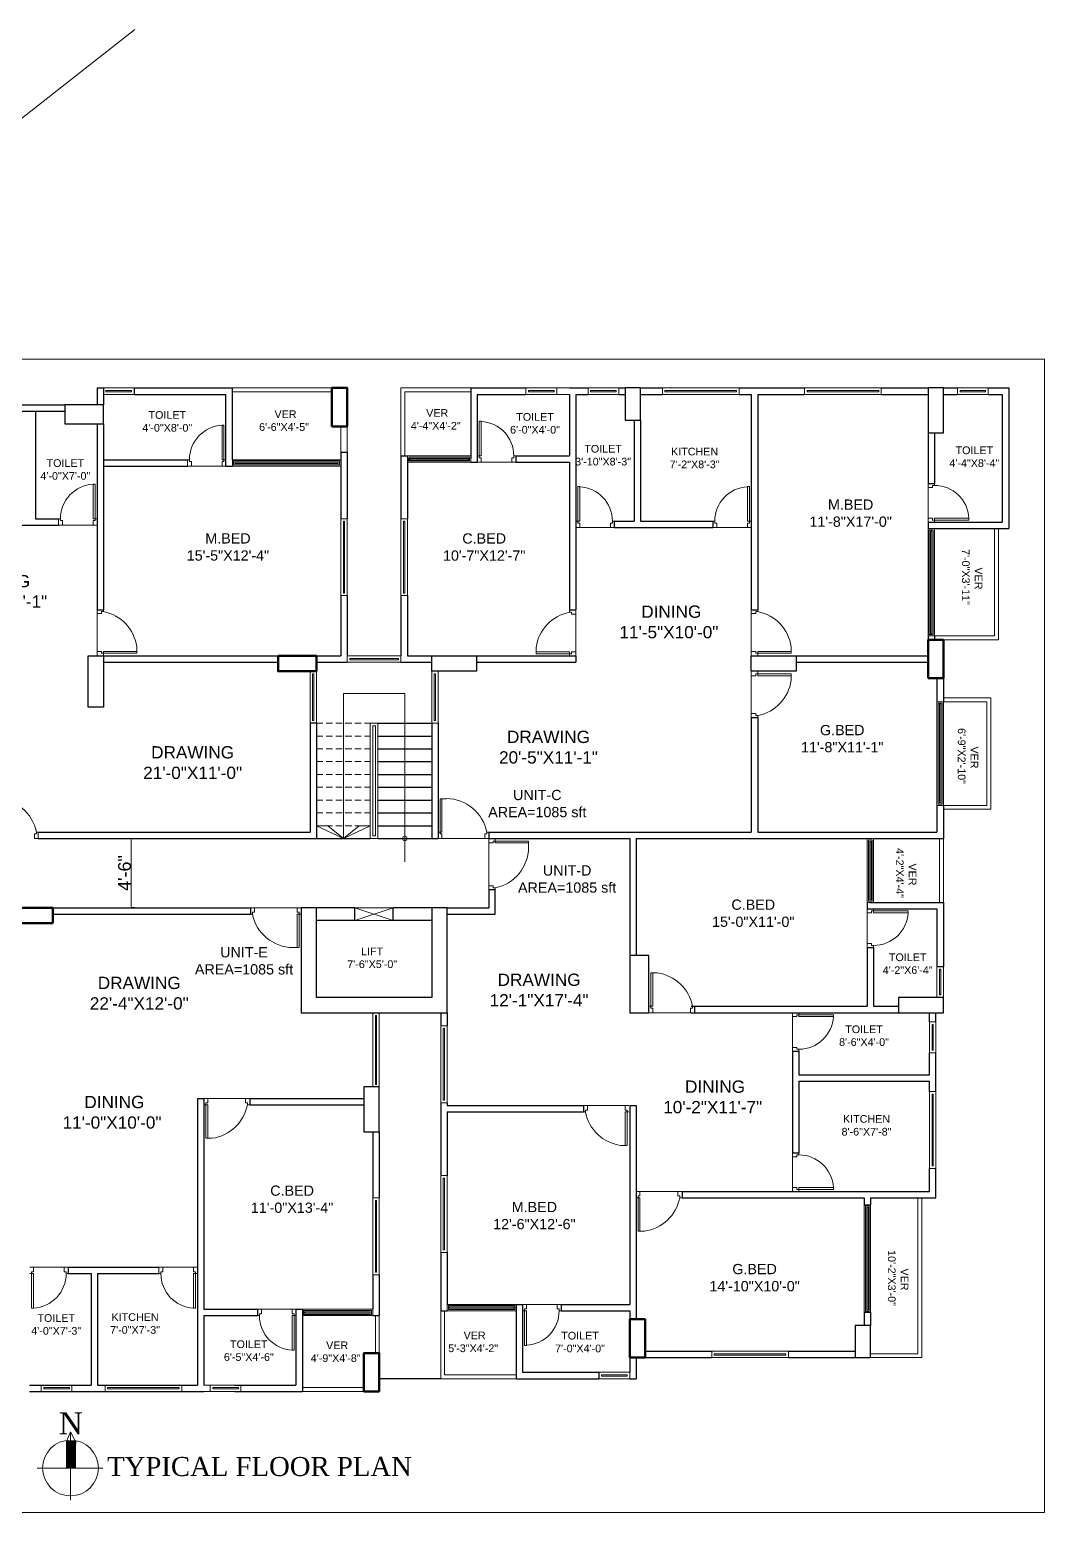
# Model space of a CAD drawing. Header units: feet. Extents: x 26 to 44756, y -209071 to 1253.
# Drawn here: x 2497 to 3289, y 95 to 1253 of the extents above; entities that cross this region are included whole.
import ezdxf

# ---------------------------------------------------------------- set-up
doc = ezdxf.new("R2010")
doc.units = ezdxf.units.FT
doc.header["$MEASUREMENT"] = 0
doc.linetypes.add('HIDDEN', pattern=[0.375, 0.25, -0.125])
doc.layers.get('0').update_dxf_attribs({"lineweight": 0})
doc.layers.get('Defpoints').update_dxf_attribs({"lineweight": 15})
for name, color, linetype, lineweight in [('COLUMN', 1, 'Continuous', 50), ('Column_Zakirul', 10, 'Continuous', 30), ('DOOR', 13, 'Continuous', 20), ('pln-WALL', 7, 'Continuous', 35), ('TEXT', 251, 'Continuous', 9), ('TEXT 2', 190, 'Continuous', 13), ('VER', 30, 'Continuous', 15), ('wall', 250, 'Continuous', 0), ('WALL (I)', 7, 'Continuous', 0), ('WALL 0.30', 3, 'Continuous', 0), ('WIN', 132, 'Continuous', 9)]:
    doc.layers.add(name, color=color, linetype=linetype, lineweight=lineweight)
doc.styles.add('1-2', font='arial.ttf')
doc.styles.add('a', font='times.ttf', dxfattribs={"height": 1})
doc.styles.add('arial narrow', font='ARIALN.TTF')
doc.styles.add('DIM', font='arial.ttf', dxfattribs={"width": 0.9, "height": 7})
doc.dimstyles.new('STANDARD$0', dxfattribs={"dimscale": 0, "dimtxt": 10, "dimasz": 8, "dimexe": 6, "dimexo": 8, "dimgap": 3, "dimtad": 1, "dimdec": 1, "dimzin": 3, "dimdsep": 46, "dimlunit": 4, "dimtxsty": 'DIM', "dimblk": 'DOTSMALL', "dimcen": 0, "dimclrd": 6, "dimclre": 6, "dimclrt": 256, "dimadec": 0, "dimazin": 0, "dimtfac": 1, "dimtdec": 1, "dimtofl": 0, "dimtmove": 2, "dimatfit": 1, "dimldrblk": 'DOTSMALL', "dimfxl": 1, "dimtolj": 1, "dimtzin": 0, "dimarcsym": 0})

# ---------------------------------------------------------------- blocks, each defined once
blk = doc.blocks.new('D2')
at = {"layer": 'DOOR', "linetype": 'ByBlock'}
for p, q in [((-5, 0), (-5, -1.5)), ((0, 0), (0, -3)), ((-3.5, -1.5), (-3.5, -3)), ((-32, -27), (-32, -28.5)), ((-5, -27), (-32, -27)), ((-5, -28.5), (-32, -28.5)), ((-5, -27), (-5, -28.5)), ((-5, -30), (-5, -28.5)), ((-3.5, -28.5), (-3.5, -27)), ((0, -30), (0, -27))]:
    blk.add_line(p, q, dxfattribs=at)
for points in [[(-3.5, -1.5), (-5, -1.5)], [(0, -3), (-3.5, -3)], [(-3.5, -28.5), (-5, -28.5)], [(0, -27), (-3.5, -27)]]:
    blk.add_lwpolyline(points, dxfattribs=at)
blk.add_arc((-5, -28.5), 27, 90, 176.8153, dxfattribs=at)
blk = doc.blocks.new('DOOOO')
at = {"layer": 'DOOR'}
blk.add_line((103921.8, 4820), (103945.8, 4820), dxfattribs=at)
at = {"layer": 'DOOR', "rotation": 270}
blk.add_blockref('D2', (103948.8, 4820), dxfattribs=at)
blk = doc.blocks.new('d 36')
at = {"layer": 'DOOR'}
for p, q in [((114513.8, 20341.9), (114508.8, 20341.9)), ((114512.3, 20315.8), (114512.3, 20341.9)), ((114513.8, 20315.8), (114513.8, 20341.9)), ((114479.8, 20315.8), (114481.3, 20315.8)), ((114481.3, 20314.3), (114482.8, 20314.3)), ((114512.3, 20315.8), (114513.8, 20315.8)), ((114513.8, 20314.3), (114512.3, 20314.3)), ((114515.3, 20315.8), (114513.8, 20315.8)), ((114479.8, 20310.8), (114482.8, 20310.8)), ((114482.8, 20310.8), (114512.3, 20310.8)), ((114515.3, 20310.8), (114512.3, 20310.8))]:
    blk.add_line(p, q, dxfattribs=at)
for points in [[(114481.3, 20314.3), (114481.3, 20315.8)], [(114482.8, 20310.8), (114482.8, 20314.3)], [(114512.3, 20310.8), (114512.3, 20314.3)], [(114513.8, 20314.3), (114513.8, 20315.8)]]:
    blk.add_lwpolyline(points, dxfattribs=at)
blk.add_arc((114513.3, 20309.6), 32.6, 97.9478, 168.9886, dxfattribs=at)
blk = doc.blocks.new('d40')
at = {"layer": 'DOOR'}
for p, q in [((66129.6, 28438.5), (66124.6, 28438.5)), ((66128.1, 28412.5), (66128.1, 28438.5)), ((66129.6, 28412.5), (66129.6, 28438.5)), ((66091.6, 28412.5), (66093.1, 28412.5)), ((66091.6, 28407.5), (66094.6, 28407.5)), ((66093.1, 28411), (66094.6, 28411)), ((66128.1, 28412.5), (66129.6, 28412.5)), ((66129.6, 28411), (66128.1, 28411)), ((66131.1, 28407.5), (66128.1, 28407.5)), ((66131.1, 28412.5), (66129.6, 28412.5))]:
    blk.add_line(p, q, dxfattribs=at)
for points in [[(66093.1, 28411), (66093.1, 28412.5)], [(66094.6, 28407.5), (66094.6, 28411)], [(66128.1, 28407.5), (66128.1, 28411)], [(66129.6, 28411), (66129.6, 28412.5)]]:
    blk.add_lwpolyline(points, dxfattribs=at)
blk.add_arc((66124.9, 28406.1), 32.5, 90.5874, 168.6309, dxfattribs=at)
blk = doc.blocks.new('*D17')
at = {"color": 6, "lineweight": 15, "ltscale": 2, "transparency": 16777216}
for p, q in [((2618.3, 621.4), (2576.1, 621.4)), ((2576.1, 568.4), (2576.1, 620.4)), ((2578.7, 567.4), (2576.1, 567.4))]:
    blk.add_line(p, q, dxfattribs=at)
at = {"color": 6, "ltscale": 2, "transparency": 16777216}
for points in [[(2575.9, 620.4), (2576.2, 620.4), (2576.1, 621.4)], [(2575.9, 568.4), (2576.2, 568.4), (2576.1, 567.4)]]:
    blk.add_solid(points, dxfattribs=at)
at = {"layer": 'Defpoints', "color": 0, "ltscale": 2, "transparency": 16777216}
for p in [(2576.1, 621.4), (2618.3, 621.4, 821.9), (2578.7, 567.4, 821.9)]:
    blk.add_point(p, dxfattribs=at)
at = {"color": 7, "lineweight": 25, "ltscale": 2, "transparency": 16777216, "insert": (2570.9, 594.4), "char_height": 10, "attachment_point": 5, "rotation": 90, "style": '1-2'}
blk.add_mtext('\\A1;4\'-6"', dxfattribs=at)

msp = doc.modelspace()

# ---------------------------------------------------------------- hatches: boundary and pattern name
at = {"layer": 'pln-WALL'}
h = msp.add_hatch(dxfattribs=at)
h.set_pattern_fill('ANSI31', color=256, scale=1.431119, angle=810, style=0)
h.set_pattern_definition([(135, (47071.7412, -5038.60322), (-0.1264942564, -0.1264942564), [])])
h.paths.add_polyline_path([(2525.53, 150.57), (2525.53, 129.99), (2532.6, 129.99), (2532.6, 150.57)])

# ---------------------------------------------------------------- linework, layer by layer
for p, q in [((2308.95, 1041.58), (2579.03, 1252.72)), ((2908.41, 973.02, 821.93), (2918.41, 973.02, 821.93)), ((2918.41, 968.02, 821.93), (2908.41, 968.02, 821.93)), ((2620.11, 917.02, 821.93), (2620.11, 912.02, 821.93)), ((2519.41, 870.99, 821.93), (2519.41, 865.99, 821.93)), ((2503.59, 621.36, 0), (2503.59, 626.36, 31.48)), ((2597.8, 281.7, 821.93), (2597.8, 286.7, 821.93)), ((2637.8, 194.7, 821.93), (2632.8, 194.7, 821.93)), ((2637.8, 189.7, 821.93), (2632.8, 189.7, 821.93))]:
    msp.add_line(p, q)
at = {"color": 7, "lineweight": 25, "ltscale": 2}
for p, q in [((2549.41, 973.02, 821.93), (2549.41, 959.99, 821.93)), ((2549.41, 973.02, 821.93), (2554.41, 973.02, 821.93)), ((2554.41, 973.02, 821.93), (2554.41, 959.99, 821.93)), ((2578.41, 973.02, 821.93), (2655.11, 973.02, 821.93)), ((2578.41, 973.02, 821.93), (2578.41, 968.02, 821.93)), ((2655.11, 923.02, 821.93), (2655.11, 973.02, 821.93)), ((2841.41, 973.02, 821.93), (2841.41, 920.02, 821.93)), ((2841.41, 973.02, 821.93), (2884.41, 973.02, 821.93)), ((2918.41, 973.02, 821.93), (2932.91, 973.02, 821.93)), ((2956.91, 973.02, 821.93), (2961.91, 973.02, 821.93)), ((2973.91, 973.02, 821.93), (2990.93, 973.02, 821.93)), ((3050.93, 973.02, 821.93), (3101.91, 973.02, 821.93)), ((3161.91, 973.02, 821.93), (3198.41, 973.02, 821.93)), ((3210.41, 973.02, 821.93), (3221.41, 973.02, 821.93)), ((3245.41, 973.02, 821.93), (3261.41, 973.02, 821.93)), ((3261.41, 973.02, 821.93), (3261.41, 863.4, 821.93)), ((2578.41, 968.02, 821.93), (2650.11, 968.02, 821.93)), ((2650.11, 912.02, 821.93), (2650.11, 968.02, 821.93)), ((2846.41, 968.02, 821.93), (2846.41, 915.02, 821.93)), ((2846.41, 968.02, 821.93), (2884.41, 968.02, 821.93)), ((2918.41, 968.02, 821.93), (2918.41, 920.02, 821.93)), ((2923.41, 968.02, 821.93), (2923.41, 799.9, 821.93)), ((2923.41, 968.02, 821.93), (2932.91, 968.02, 821.93)), ((2956.91, 968.02, 821.93), (2961.91, 968.02, 821.93)), ((2973.91, 968.02, 821.93), (2990.93, 968.02, 821.93)), ((3050.93, 968.02, 821.93), (3060.41, 968.02, 821.93)), ((3060.41, 968.02, 821.93), (3060.41, 799.9, 821.93)), ((3065.41, 968.02, 821.93), (3065.41, 799.9, 821.93)), ((3065.41, 968.02, 821.93), (3101.91, 968.02, 821.93)), ((3161.91, 968.02, 821.93), (3198.41, 968.02, 821.93)), ((3210.41, 968.02, 821.93), (3221.41, 968.02, 821.93)), ((3245.41, 968.02, 821.93), (3256.41, 968.02, 821.93)), ((3256.41, 968.02, 821.93), (3256.41, 868.4, 821.93)), ((2406.77, 959.99, 821.93), (2524.41, 959.99, 821.93)), ((2406.77, 954.99, 821.93), (2524.41, 954.99, 821.93)), ((2501.41, 954.99, 821.93), (2501.41, 870.99, 821.93)), ((2549.41, 944.99, 821.93), (2549.41, 926.99, 821.93)), ((2549.41, 944.99, 821.93), (2549.41, 799.9, 821.93)), ((2554.41, 944.99, 821.93), (2554.41, 917.02, 821.93)), ((2968.91, 948.02, 821.93), (2968.91, 869.02, 821.93)), ((2973.91, 948.02, 821.93), (2973.91, 869.02, 821.93)), ((3198.41, 938.02, 821.93), (3198.41, 898.4, 821.93)), ((3203.41, 938.02, 821.93), (3203.41, 898.4, 821.93)), ((2554.41, 918.02, 821.93), (2554.41, 799.9, 821.93)), ((2554.41, 917.02, 821.93), (2620.11, 917.02, 821.93)), ((2655.11, 917.02, 821.93), (2655.11, 923.02, 821.93)), ((2739.81, 923.02, 821.93), (2744.81, 923.02, 821.93)), ((2739.81, 923.02, 821.93), (2739.81, 870.96, 821.93)), ((2744.81, 923.02, 821.93), (2744.81, 870.96, 821.93)), ((2786.81, 920.02, 821.93), (2791.81, 920.02, 821.93)), ((2786.81, 920.02, 821.93), (2786.81, 870.96, 821.93)), ((2791.81, 918.02, 821.93), (2791.81, 870.96, 821.93)), ((2841.41, 920.02, 821.93), (2841.41, 918.02, 821.93)), ((2841.41, 915.02, 821.93), (2846.41, 915.02, 821.93)), ((2876.41, 920.02, 821.93), (2918.41, 920.02, 821.93)), ((2876.41, 920.02, 821.93), (2876.41, 915.02, 821.93)), ((2876.41, 915.02, 821.93), (2918.41, 915.02, 821.93)), ((2918.41, 915.02, 821.93), (2918.41, 799.9, 821.93)), ((2554.41, 912.02, 821.93), (2620.11, 912.02, 821.93)), ((2650.11, 912.02, 821.93), (2655.11, 912.02, 821.93)), ((3198.41, 898.4, 821.93), (3203.41, 898.4, 821.93)), ((2501.41, 870.99, 821.93), (2519.41, 870.99, 821.93)), ((2953.41, 869.02, 821.93), (2968.91, 869.02, 821.93)), ((2953.41, 869.02, 821.93), (2953.41, 864.02, 821.93)), ((2973.91, 869.02, 821.93), (3030.41, 869.02, 821.93)), ((3030.41, 869.02, 821.93), (3030.41, 864.02, 821.93)), ((3198.41, 868.4, 821.93), (3198.41, 863.4, 821.93)), ((3198.41, 868.4, 821.93), (3256.41, 868.4, 821.93)), ((2406.77, 865.99, 821.93), (2519.41, 865.99, 821.93)), ((2953.41, 864.02, 821.93), (3030.41, 864.02, 821.93)), ((3203.41, 863.4, 821.93), (3250.41, 863.4, 821.93)), ((3210.41, 863.4, 821.93), (3261.41, 863.4, 821.93)), ((2739.81, 810.96, 821.93), (2739.81, 763.9, 821.93)), ((2744.81, 810.96, 821.93), (2744.81, 763.9, 821.93)), ((2786.81, 810.96, 821.93), (2786.81, 763.9, 821.93)), ((2791.81, 810.96, 821.93), (2791.81, 763.9, 821.93)), ((2549.41, 799.9, 821.93), (2554.41, 799.9, 821.93)), ((2918.41, 799.9, 821.93), (2923.41, 799.9, 821.93)), ((3060.41, 799.9, 821.93), (3065.41, 799.9, 821.93)), ((3198.41, 779.47, 821.93), (3198.41, 776.4, 821.93)), ((3203.41, 779.47, 821.93), (3203.41, 776.4, 821.93)), ((2554.41, 763.9, 821.93), (2690.81, 763.9, 821.93)), ((2720.81, 763.9, 821.93), (2739.81, 763.9, 821.93)), ((2791.81, 763.9, 821.93), (2810.81, 763.9, 821.93)), ((2845.81, 763.9, 821.93), (2923.41, 763.9, 821.93)), ((2923.41, 763.9, 821.93), (2923.41, 758.9, 821.93)), ((3095.41, 763.9, 821.93), (3198.41, 763.9, 821.93)), ((2554.41, 758.9, 821.93), (2690.81, 758.9, 821.93)), ((2720.81, 758.9, 821.93), (2744.81, 758.9, 821.93)), ((2786.81, 758.9, 821.93), (2810.81, 758.9, 821.93)), ((2806.63, 758.9, 821.93), (2810.81, 758.9, 821.93)), ((2845.81, 758.9, 821.93), (2923.41, 758.9, 821.93)), ((3095.41, 758.9, 821.93), (3198.41, 758.9, 821.93)), ((3205.41, 746.4, 821.93), (3205.41, 728.08, 821.93)), ((3210.41, 746.4, 821.93), (3210.41, 728.08, 821.93)), ((2715.81, 711.36, 821.93), (2715.81, 626.36, 821.93)), ((2720.81, 711.36, 821.93), (2715.81, 711.36, 821.93)), ((2720.81, 711.36, 821.93), (2720.81, 621.36, 821.93)), ((2768.81, 711.36, 821.93), (2810.81, 711.36, 821.93)), ((2810.81, 711.36, 821.93), (2810.81, 621.36, 821.93)), ((2815.81, 711.36, 821.93), (2815.81, 621.36, 821.93)), ((3060.41, 715.9, 821.93), (3060.41, 626.36, 821.93)), ((3060.41, 715.9, 821.93), (3060.41, 626.36, 821.93)), ((3060.41, 715.9, 821.93), (3065.41, 715.9, 821.93)), ((3065.41, 715.9, 821.93), (3065.41, 626.36, 821.93)), ((3065.41, 715.9, 821.93), (3065.41, 626.36, 821.93)), ((2768.81, 701.36, 821.93), (2810.81, 701.36, 821.93)), ((2768.81, 691.36, 821.93), (2810.81, 691.36, 821.93)), ((2768.81, 681.36, 821.93), (2810.81, 681.36, 821.93)), ((2768.81, 671.36, 821.93), (2810.81, 671.36, 821.93)), ((2768.81, 661.36, 821.93), (2810.81, 661.36, 821.93)), ((2768.81, 651.36, 821.93), (2810.81, 651.36, 821.93)), ((2768.81, 641.36, 821.93), (2810.81, 641.36, 821.93)), ((3205.41, 647.19, 821.93), (3205.41, 626.36, 821.93)), ((3210.41, 647.19, 821.93), (3210.41, 621.36, 821.93)), ((2503.59, 626.36, 821.93), (2549.41, 626.36, 821.93)), ((2549.41, 626.36, 821.93), (2715.81, 626.36, 821.93)), ((2768.81, 631.36, 821.93), (2810.81, 631.36, 821.93)), ((2855.31, 626.36, 821.93), (3060.41, 626.36, 821.93)), ((2855.31, 626.36, 821.93), (2855.31, 623.36, 821.93)), ((2855.31, 625.86, 821.93), (2855.31, 621.36, 821.93)), ((3065.41, 626.36, 821.93), (3205.41, 626.36, 821.93)), ((2503.59, 621.36, 821.93), (2762.81, 621.36, 821.93)), ((2768.81, 621.36, 821.93), (2810.81, 621.36, 821.93)), ((2810.81, 621.36, 821.93), (2815.81, 621.36, 821.93)), ((2855.31, 621.36, 821.93), (2965.41, 621.36, 821.93)), ((2965.41, 621.36, 821.93), (2965.41, 515.36, 821.93)), ((2965.41, 621.36, 821.93), (2965.41, 530.15, 821.93)), ((2970.41, 621.36, 821.93), (3150.89, 621.36, 821.93)), ((2970.41, 621.36, 821.93), (2970.41, 530.15, 821.93)), ((2970.41, 621.36, 821.93), (2970.41, 530.15, 821.93)), ((3155.89, 621.36, 821.93), (3210.41, 621.36, 821.93)), ((2860.31, 581.36, 821.93), (2855.31, 581.36, 821.93)), ((2855.31, 581.36, 821.93), (2855.31, 567.36, 821.93)), ((2860.31, 562.36, 821.93), (2860.31, 581.36, 821.93)), ((2514.8, 567.36, 821.93), (2669.31, 567.36, 821.93)), ((2669.31, 567.36, 821.93), (2669.31, 562.36, 821.93)), ((2750.81, 567.36, 821.93), (2720.81, 567.36, 821.93)), ((2750.81, 557.36, 821.93), (2750.81, 567.36, 821.93)), ((2810.81, 567.36, 821.93), (2780.81, 567.36, 821.93)), ((2780.81, 557.36, 821.93), (2780.81, 567.36, 821.93)), ((2822.81, 567.36, 821.93), (2855.31, 567.36, 821.93)), ((3150.89, 571.36, 821.93), (3150.89, 566.36, 821.93)), ((3152.89, 571.36, 821.93), (3155.89, 571.36, 821.93)), ((3155.89, 571.36, 821.93), (3210.41, 571.36, 821.93)), ((3210.41, 571.36, 821.93), (3210.41, 521.36, 821.93)), ((2514.8, 562.36, 821.93), (2669.31, 562.36, 821.93)), ((2750.81, 557.36, 821.93), (2720.81, 557.36, 821.93)), ((2810.81, 557.36, 821.93), (2780.81, 557.36, 821.93)), ((2822.81, 562.36, 821.93), (2860.31, 562.36, 821.93)), ((3150.89, 566.36, 821.93), (3205.41, 566.36, 821.93)), ((3205.41, 566.36, 821.93), (3205.41, 521.36, 821.93)), ((2810.81, 547.36, 821.93), (2810.81, 497.15, 821.93)), ((2810.81, 537.36, 821.93), (2810.81, 505.36, 821.93)), ((3150.89, 536.36, 821.93), (3155.89, 536.36, 821.93)), ((3150.89, 536.36, 821.93), (3150.89, 490.36, 821.93)), ((3155.89, 536.36, 821.93), (3155.89, 490.36, 821.93)), ((3205.41, 521.36, 821.93), (3210.41, 521.36, 821.93)), ((2792.81, 497.15, 821.93), (2720.81, 497.15, 821.93)), ((3013.41, 490.36, 821.93), (3150.89, 490.36, 821.93)), ((3016.41, 485.36, 821.93), (3016.41, 490.36, 821.93)), ((3155.89, 490.36, 821.93), (3175.41, 490.36, 821.93)), ((2817.81, 485.15, 821.93), (2817.81, 475.02, 821.93)), ((2822.81, 485.15, 821.93), (2822.81, 475.02, 821.93)), ((3013.41, 485.36, 821.93), (3175.41, 485.36, 821.93)), ((3199.53, 478.13, 821.93), (3199.53, 485.36, 821.93)), ((3204.53, 478.13, 821.93), (3204.53, 485.36, 821.93)), ((3092.53, 455.36, 821.93), (3092.53, 375.89, 821.93)), ((3092.53, 455.36, 821.93), (3097.53, 455.36, 821.93)), ((3097.53, 455.36, 821.93), (3097.53, 436.89, 821.93)), ((3199.53, 436.89, 821.93), (3199.53, 454.13, 821.93)), ((3204.53, 423.89, 821.93), (3204.53, 454.13, 821.93)), ((3097.53, 437.89, 821.93), (3097.53, 436.89, 821.93)), ((3097.53, 436.89, 821.93), (3199.53, 436.89, 821.93)), ((3097.53, 431.89, 821.93), (3199.53, 431.89, 821.93)), ((3097.53, 431.89, 821.93), (3097.53, 375.89, 821.93)), ((3199.53, 436.89, 821.93), (3199.53, 437.89, 821.93)), ((3199.53, 423.89, 821.93), (3199.53, 431.89, 821.93)), ((2627.8, 418.46, 821.93), (2627.8, 194.7, 821.93)), ((2627.8, 418.46, 821.93), (2632.8, 418.46, 821.93)), ((2632.8, 418.46, 821.93), (2632.8, 253.89, 821.93)), ((2668.8, 418.46, 821.93), (2668.8, 413.46, 821.93)), ((2668.8, 418.46, 821.93), (2757.81, 418.46, 821.93)), ((2668.8, 413.46, 821.93), (2757.81, 413.46, 821.93)), ((2817.81, 415.02, 821.93), (2817.81, 358.29, 821.93)), ((2822.81, 415.02, 821.93), (2822.81, 412.87, 821.93)), ((2822.81, 412.87, 821.93), (2929.41, 412.87, 821.93)), ((2822.81, 407.87, 821.93), (2929.41, 407.87, 821.93)), ((2822.81, 407.87, 821.93), (2822.81, 358.29, 821.93)), ((2929.41, 412.87, 821.93), (2929.41, 407.87, 821.93)), ((2965.41, 412.87, 821.93), (2965.41, 257.7, 821.93)), ((2965.41, 412.87, 821.93), (2970.41, 412.87, 821.93)), ((2970.41, 412.87, 821.93), (2970.41, 246.14, 821.93)), ((2764.81, 392.46, 821.93), (2764.81, 340.89, 821.93)), ((2769.81, 392.46, 821.93), (2769.81, 340.89, 821.93)), ((3092.53, 375.89, 821.93), (3097.53, 375.89, 821.93)), ((3199.53, 345.89, 821.93), (3199.53, 363.89, 821.93)), ((3204.53, 340.89, 821.93), (3204.53, 363.89, 821.93)), ((3006.41, 345.89, 821.93), (3006.41, 340.89, 821.93)), ((3006.41, 345.89, 821.93), (3087.53, 345.89, 821.93)), ((3006.41, 340.89, 821.93), (3148.53, 340.89, 821.93)), ((3087.53, 345.89, 821.93), (3199.53, 345.89, 821.93)), ((3148.53, 340.89, 821.93), (3148.53, 335.52, 821.93)), ((3153.53, 340.89, 821.93), (3153.53, 335.52, 821.93)), ((3153.53, 340.89, 821.93), (3204.53, 340.89, 821.93)), ((3148.53, 335.52, 821.93), (3153.53, 335.52, 821.93)), ((2817.81, 298.29, 821.93), (2817.81, 252.7, 821.93)), ((2822.81, 298.29, 821.93), (2822.81, 257.7, 821.93)), ((2526.8, 286.7, 821.93), (2597.8, 286.7, 821.93)), ((2526.8, 286.7, 821.93), (2526.8, 281.7, 821.93)), ((2526.8, 281.7, 821.93), (2544.8, 281.7, 821.93)), ((2543.8, 281.7, 821.93), (2544.8, 281.7, 821.93)), ((2544.8, 281.7, 821.93), (2544.8, 194.7, 821.93)), ((2549.8, 281.7, 821.93), (2549.8, 194.7, 821.93)), ((2549.8, 281.7, 821.93), (2597.8, 281.7, 821.93)), ((2764.81, 280.89, 821.93), (2764.81, 253.89, 821.93)), ((2769.81, 280.89, 821.93), (2769.81, 248.89, 821.93)), ((2876.81, 257.7, 821.93), (2876.81, 252.7, 821.93)), ((2876.81, 257.7, 821.93), (2881.81, 257.7, 821.93)), ((2881.81, 257.7, 821.93), (2881.81, 204.7, 821.93)), ((2911.81, 257.7, 821.93), (2911.81, 252.7, 821.93)), ((2911.81, 257.7, 821.93), (2965.41, 257.7, 821.93)), ((2632.8, 253.89, 821.93), (2674.81, 253.89, 821.93)), ((2632.8, 248.89, 821.93), (2632.8, 194.7, 821.93)), ((2632.8, 248.89, 821.93), (2674.81, 248.89, 821.93)), ((2674.81, 253.89, 821.93), (2674.81, 248.89, 821.93)), ((2704.81, 253.89, 821.93), (2704.81, 194.7, 821.93)), ((2704.81, 253.89, 821.93), (2709.81, 253.89, 821.93)), ((2709.81, 253.89, 821.93), (2709.81, 248.89, 821.93)), ((2709.81, 248.89, 821.93), (2709.81, 189.7, 821.93)), ((2764.81, 248.89, 821.93), (2769.81, 248.89, 821.93)), ((2766.81, 248.89, 821.93), (2769.81, 248.89, 821.93)), ((2817.81, 252.7, 821.93), (2822.81, 252.7, 821.93)), ((2876.81, 252.7, 821.93), (2876.81, 199.7, 821.93)), ((2911.81, 252.7, 821.93), (2965.41, 252.7, 821.93)), ((2965.41, 252.7, 821.93), (2965.41, 246.14, 821.93)), ((3148.53, 251.52, 821.93), (3148.53, 241.14, 821.93)), ((3148.53, 251.52, 821.93), (3153.53, 251.52, 821.93)), ((3153.53, 251.52, 821.93), (3153.53, 241.14, 821.93)), ((2977.41, 221.14, 821.93), (3029.47, 221.14, 821.93)), ((3089.47, 221.14, 821.93), (3141.53, 221.14, 821.93)), ((2965.41, 216.14, 821.93), (2965.41, 204.7, 821.93)), ((2970.41, 216.14, 821.93), (2970.41, 199.7, 821.93)), ((2977.41, 216.14, 821.93), (3029.47, 216.14, 821.93)), ((3089.47, 216.14, 821.93), (3141.53, 216.14, 821.93)), ((2817.81, 199.7, 821.93), (2769.81, 199.7, 821.93)), ((2876.81, 199.7, 821.93), (2881.81, 199.7, 821.93)), ((2881.81, 204.7, 821.93), (2941.41, 204.7, 821.93)), ((2881.81, 199.7, 821.93), (2941.41, 199.7, 821.93)), ((2941.41, 204.7, 821.93), (2941.41, 199.7, 821.93)), ((2965.41, 199.7, 821.93), (2970.41, 199.7, 821.93)), ((2496.8, 194.7, 821.93), (2544.8, 194.7, 821.93)), ((2496.8, 189.7, 821.93), (2627.8, 189.7, 821.93)), ((2538.8, 189.7, 821.93), (2538.8, 189.45, 821.93)), ((2543.8, 194.7, 821.93), (2544.8, 194.7, 821.93)), ((2543.8, 189.7, 821.93), (2543.8, 189.45, 821.93)), ((2549.8, 194.7, 821.93), (2627.8, 194.7, 821.93)), ((2627.8, 189.7, 821.93), (2632.8, 189.7, 821.93)), ((2656.8, 194.7, 821.93), (2704.81, 194.7, 821.93)), ((2656.8, 189.7, 821.93), (2709.81, 189.7, 821.93))]:
    msp.add_line(p, q, dxfattribs=at)
msp.add_lwpolyline([(1809.73, 995.52), (3289.26, 995.52), (3289.26, 95.37), (1809.73, 95.37)], close=True)
at = {"layer": 'COLUMN', "ltscale": 85, "elevation": 821.93}
for points in [[(2732.81, 943.02), (2744.81, 943.02), (2744.81, 973.02), (2732.81, 973.02)], [(3198.41, 746.4), (3210.41, 746.4), (3210.41, 776.4), (3198.41, 776.4)], [(2690.81, 763.9), (2690.81, 751.9), (2720.81, 751.9), (2720.81, 763.9)], [(2690.81, 763.9), (2690.81, 751.9), (2720.81, 751.9), (2720.81, 763.9)], [(2484.8, 567.36), (2484.8, 555.36), (2514.8, 555.36), (2514.8, 567.36)], [(2965.41, 216.14), (2977.41, 216.14), (2977.41, 246.14), (2965.41, 246.14)]]:
    msp.add_lwpolyline(points, close=True, dxfattribs=at)
msp.add_lwpolyline([(2769.81, 189.7), (2769.81, 219.7), (2757.81, 219.7), (2757.81, 189.7), (2769.81, 189.7)], dxfattribs=at)
at = {"layer": 'Column_Zakirul', "ltscale": 85, "elevation": 821.93}
for points in [[(2732.81, 943.02), (2744.81, 943.02), (2744.81, 973.02), (2732.81, 973.02)], [(2961.91, 948.02), (2973.91, 948.02), (2973.91, 973.02), (2961.91, 973.02)], [(3198.41, 938.02), (3210.41, 938.02), (3210.41, 973.02), (3198.41, 973.02)], [(2524.41, 959.99), (2524.41, 944.99), (2554.41, 944.99), (2554.41, 959.99)], [(3198.41, 746.4), (3210.41, 746.4), (3210.41, 776.4), (3198.41, 776.4)], [(2542.41, 763.9), (2554.41, 763.9), (2554.41, 723.9), (2542.41, 723.9)], [(2690.81, 763.9), (2690.81, 751.9), (2720.81, 751.9), (2720.81, 763.9)], [(2845.81, 763.9), (2845.81, 751.9), (2810.81, 751.9), (2810.81, 763.9)], [(3095.41, 763.9), (3095.41, 751.9), (3060.41, 751.9), (3060.41, 763.9)], [(2484.8, 567.36), (2484.8, 555.36), (2514.8, 555.36), (2514.8, 567.36)], [(2720.81, 567.36), (2708.81, 567.36), (2708.81, 485.15), (2822.81, 485.15), (2822.81, 567.36), (2810.81, 567.36), (2810.81, 497.15), (2720.81, 497.15)], [(2965.41, 485.15), (2980.41, 485.15), (2980.41, 530.15), (2965.41, 530.15)], [(3175.41, 497.36), (3175.41, 485.36), (3210.41, 485.36), (3210.41, 497.36)], [(2757.81, 392.46), (2769.81, 392.46), (2769.81, 427.46), (2757.81, 427.46)], [(2965.41, 216.14), (2977.41, 216.14), (2977.41, 246.14), (2965.41, 246.14)], [(3141.53, 216.14), (3153.53, 216.14), (3153.53, 241.14), (3141.53, 241.14)]]:
    msp.add_lwpolyline(points, close=True, dxfattribs=at)
msp.add_lwpolyline([(2769.81, 189.7), (2769.81, 219.7), (2757.81, 219.7), (2757.81, 189.7), (2769.81, 189.7)], dxfattribs=at)
at = {"layer": 'DOOR'}
for p, q in [((2852.31, 621.36, 821.93), (2818.81, 621.36, 821.93)), ((2855.31, 584.36, 821.93), (2855.31, 617.86, 821.93)), ((2672.31, 567.36, 821.93), (2705.81, 567.36, 821.93))]:
    msp.add_line(p, q, dxfattribs=at)
at = {"layer": 'TEXT', "lineweight": 20}
for p, q in [((2528.72, 158.15), (2528.72, 104.76)), ((2554.04, 129.97), (2502.8, 129.97))]:
    msp.add_line(p, q, dxfattribs=at)
msp.add_lwpolyline([(2525.47, 150.55), (2532.55, 150.55), (2532.55, 129.97), (2525.47, 129.97)], close=True, dxfattribs=at)
msp.add_circle((2528.72, 129.97), 21.76, dxfattribs=at)
at = {"layer": 'VER', "ltscale": 85}
for p, q in [((2655.11, 973.02, 821.93), (2732.81, 973.02, 821.93)), ((2786.81, 973.02, 821.93), (2841.41, 973.02, 821.93)), ((2786.81, 920.02, 821.93), (2786.81, 973.02, 821.93)), ((2655.11, 970.02, 821.93), (2732.81, 970.02, 821.93)), ((2789.81, 970.02, 821.93), (2841.41, 970.02, 821.93)), ((2789.81, 970.02, 821.93), (2789.81, 920.02, 821.93)), ((2739.81, 943.02, 821.93), (2739.81, 923.02, 821.93)), ((2744.81, 923.02, 821.93), (2744.81, 943.02, 821.93)), ((3250.41, 863.4, 821.93), (3250.41, 779.47, 821.93)), ((3253.41, 863.4, 821.93), (3253.41, 776.4, 821.93)), ((3203.41, 779.47, 821.93), (3250.41, 779.47, 821.93)), ((3210.41, 776.4, 821.93), (3253.41, 776.4, 821.93)), ((3210.41, 731.08, 821.93), (3247.41, 731.08, 821.93)), ((3247.41, 731.08, 821.93), (3247.41, 644.19, 821.93)), ((3205.41, 728.08, 821.93), (3244.41, 728.08, 821.93)), ((3244.41, 728.08, 821.93), (3244.41, 647.19, 821.93)), ((2762.81, 711.36, 821.93), (2762.81, 621.36, 821.93)), ((2768.81, 711.36, 821.93), (2768.81, 621.36, 821.93)), ((3205.41, 647.19, 821.93), (3244.41, 647.19, 821.93)), ((3210.41, 644.19, 821.93), (3247.41, 644.19, 821.93)), ((3207.41, 621.36, 821.93), (3207.41, 571.36, 821.93)), ((3210.41, 571.36, 821.93), (3210.41, 621.36, 821.93)), ((3190.53, 340.89, 821.93), (3190.53, 219.14, 821.93)), ((3193.53, 340.89, 821.93), (3193.53, 216.14, 821.93)), ((2766.81, 248.89, 821.93), (2766.81, 219.7, 821.93)), ((2769.81, 248.89, 821.93), (2769.81, 219.7, 821.93)), ((2817.81, 252.7, 821.93), (2817.81, 199.7, 821.93)), ((2820.81, 252.7, 821.93), (2820.81, 202.7, 821.93)), ((3153.53, 219.14, 821.93), (3190.53, 219.14, 821.93)), ((3153.53, 216.14, 821.93), (3193.53, 216.14, 821.93)), ((2817.81, 199.7, 821.93), (2876.81, 199.7, 821.93)), ((2820.81, 202.7, 821.93), (2876.81, 202.7, 821.93)), ((2709.81, 192.7, 821.93), (2757.81, 192.7, 821.93)), ((2709.81, 189.7, 821.93), (2757.81, 189.7, 821.93))]:
    msp.add_line(p, q, dxfattribs=at)
at = {"layer": 'VER', "ltscale": 85, "elevation": 821.93}
for points in [[(2762.81, 621.36), (2768.81, 621.36), (2768.81, 711.36), (2762.81, 711.36)], [(2764.81, 623.36), (2766.81, 623.36), (2766.81, 709.36), (2764.81, 709.36)]]:
    msp.add_lwpolyline(points, close=True, dxfattribs=at)
at = {"layer": 'wall', "color": 5, "ltscale": 85}
for p, q in [((2741.81, 734.48, 821.93), (2741.81, 621.36, 821.93)), ((2789.81, 734.48, 821.93), (2741.81, 734.48, 821.93)), ((2789.81, 603.12, 821.93), (2789.81, 734.48, 821.93)), ((2741.81, 621.36, 821.93), (2720.81, 631.36, 821.93)), ((2720.81, 631.36, 821.93), (2729.59, 631.36, 821.93)), ((2729.59, 631.36, 821.93), (2741.81, 621.36, 821.93)), ((2741.81, 621.36, 821.93), (2762.81, 631.36, 821.93)), ((2754.03, 631.36, 821.93), (2741.81, 621.36, 821.93)), ((2754.03, 631.36, 821.93), (2762.81, 631.36, 821.93)), ((2750.81, 557.36, 821.93), (2780.81, 567.36, 821.93)), ((2750.81, 567.36, 821.93), (2780.81, 557.36, 821.93))]:
    msp.add_line(p, q, dxfattribs=at)
at = {"layer": 'wall', "color": 0, "linetype": 'HIDDEN', "ltscale": 20}
for p, q in [((2720.81, 711.36, 821.93), (2762.81, 711.36, 821.93)), ((2720.81, 701.36, 821.93), (2762.81, 701.36, 821.93)), ((2720.81, 691.36, 821.93), (2762.81, 691.36, 821.93)), ((2720.81, 681.36, 821.93), (2762.81, 681.36, 821.93)), ((2720.81, 671.36, 821.93), (2762.81, 671.36, 821.93)), ((2720.81, 661.36, 821.93), (2762.81, 661.36, 821.93)), ((2720.81, 651.36, 821.93), (2762.81, 651.36, 821.93)), ((2720.81, 641.36, 821.93), (2762.81, 641.36, 821.93)), ((2720.81, 631.36, 821.93), (2762.81, 631.36, 821.93)), ((2720.81, 621.36, 821.93), (2762.81, 621.36, 821.93))]:
    msp.add_line(p, q, dxfattribs=at)
at = {"layer": 'wall', "color": 0, "ltscale": 85}
for p, q in [((2525.47, 150.55), (2528.72, 158.15)), ((2525.47, 150.55), (2528.72, 158.15)), ((2528.72, 158.15), (2532.55, 150.55)), ((2528.72, 158.15), (2532.55, 150.55))]:
    msp.add_line(p, q, dxfattribs=at)
at = {"layer": 'wall', "color": 5, "ltscale": 85, "elevation": 821.93}
for points in [[(2554.41, 973.02), (2578.41, 973.02), (2578.41, 968.02), (2554.41, 968.02)], [(2884.41, 973.02), (2908.41, 973.02), (2908.41, 968.02), (2884.41, 968.02)], [(2932.91, 973.02), (2956.91, 973.02), (2956.91, 968.02), (2932.91, 968.02)], [(2990.93, 968.02), (3050.93, 968.02), (3050.93, 973.02), (2990.93, 973.02)], [(3101.91, 968.02), (3161.91, 968.02), (3161.91, 973.02), (3101.91, 973.02)], [(3221.41, 973.02), (3245.41, 973.02), (3245.41, 968.02), (3221.41, 968.02)], [(2556.41, 971.02), (2576.41, 971.02), (2576.41, 970.02), (2556.41, 970.02)], [(2886.41, 971.02), (2906.41, 971.02), (2906.41, 970.02), (2886.41, 970.02)], [(2934.91, 971.02), (2954.91, 971.02), (2954.91, 970.02), (2934.91, 970.02)], [(2992.93, 970.02), (3048.93, 970.02), (3048.93, 971.02), (2992.93, 971.02)], [(3103.91, 970.02), (3159.91, 970.02), (3159.91, 971.02), (3103.91, 971.02)], [(3223.41, 971.02), (3243.41, 971.02), (3243.41, 970.02), (3223.41, 970.02)], [(2655.11, 912.02), (2739.81, 912.02), (2739.81, 917.02), (2655.11, 917.02)], [(2656.11, 913.02), (2738.81, 913.02), (2738.81, 916.02), (2656.11, 916.02)], [(2657.11, 914.02), (2737.81, 914.02), (2737.81, 915.02), (2657.11, 915.02)], [(2841.41, 915.02), (2791.81, 915.02), (2791.81, 920.02), (2841.41, 920.02)], [(2840.41, 916.02), (2792.81, 916.02), (2792.81, 919.02), (2840.41, 919.02)], [(2839.41, 917.02), (2793.81, 917.02), (2793.81, 918.02), (2839.41, 918.02)], [(2739.81, 870.96), (2744.81, 870.96), (2744.81, 810.96), (2739.81, 810.96)], [(2741.81, 868.96), (2742.81, 868.96), (2742.81, 812.96), (2741.81, 812.96)], [(2786.81, 870.96), (2791.81, 870.96), (2791.81, 810.96), (2786.81, 810.96)], [(2788.81, 868.96), (2789.81, 868.96), (2789.81, 812.96), (2788.81, 812.96)], [(3198.41, 779.47), (3203.41, 779.47), (3203.41, 863.4), (3198.41, 863.4)], [(3199.41, 780.47), (3202.41, 780.47), (3202.41, 862.4), (3199.41, 862.4)], [(3200.41, 781.47), (3201.41, 781.47), (3201.41, 861.4), (3200.41, 861.4)], [(2744.81, 763.9), (2786.81, 763.9), (2786.81, 758.9), (2744.81, 758.9)], [(2746.81, 761.9), (2784.81, 761.9), (2784.81, 760.9), (2746.81, 760.9)], [(2715.81, 711.36), (2720.81, 711.36), (2720.81, 751.9), (2715.81, 751.9)], [(2717.81, 713.36), (2718.81, 713.36), (2718.81, 749.9), (2717.81, 749.9)], [(2810.81, 711.36), (2815.81, 711.36), (2815.81, 751.9), (2810.81, 751.9)], [(2812.81, 713.36), (2813.81, 713.36), (2813.81, 749.9), (2812.81, 749.9)], [(3205.41, 728.08), (3210.41, 728.08), (3210.41, 647.19), (3205.41, 647.19)], [(3206.41, 727.08), (3209.41, 727.08), (3209.41, 648.19), (3206.41, 648.19)], [(3207.41, 726.08), (3208.41, 726.08), (3208.41, 649.19), (3207.41, 649.19)], [(3150.89, 571.36), (3155.89, 571.36), (3155.89, 621.36), (3150.89, 621.36)], [(3151.89, 572.36), (3154.89, 572.36), (3154.89, 620.36), (3151.89, 620.36)], [(3152.89, 573.36), (3153.89, 573.36), (3153.89, 619.36), (3152.89, 619.36)], [(2750.81, 557.36), (2780.81, 557.36), (2780.81, 567.36), (2750.81, 567.36)], [(3205.41, 521.36), (3210.41, 521.36), (3210.41, 497.36), (3205.41, 497.36)], [(3207.41, 519.36), (3208.41, 519.36), (3208.41, 499.36), (3207.41, 499.36)], [(2764.81, 485.15), (2769.81, 485.15), (2769.81, 427.46), (2764.81, 427.46)], [(2766.81, 483.15), (2767.81, 483.15), (2767.81, 429.46), (2766.81, 429.46)], [(2817.81, 475.02), (2822.81, 475.02), (2822.81, 415.02), (2817.81, 415.02)], [(3204.53, 478.13), (3199.53, 478.13), (3199.53, 454.13), (3204.53, 454.13)], [(3202.53, 476.13), (3201.53, 476.13), (3201.53, 456.13), (3202.53, 456.13)], [(2819.81, 473.02), (2820.81, 473.02), (2820.81, 417.02), (2819.81, 417.02)], [(3199.53, 423.89), (3204.53, 423.89), (3204.53, 363.89), (3199.53, 363.89)], [(3201.53, 421.89), (3202.53, 421.89), (3202.53, 365.89), (3201.53, 365.89)], [(2817.81, 358.29), (2822.81, 358.29), (2822.81, 298.29), (2817.81, 298.29)], [(2819.81, 356.29), (2820.81, 356.29), (2820.81, 300.29), (2819.81, 300.29)], [(2764.81, 340.89), (2769.81, 340.89), (2769.81, 280.89), (2764.81, 280.89)], [(2766.81, 338.89), (2767.81, 338.89), (2767.81, 282.89), (2766.81, 282.89)], [(3153.53, 335.52), (3148.53, 335.52), (3148.53, 251.52), (3153.53, 251.52)], [(3152.53, 334.52), (3149.53, 334.52), (3149.53, 252.52), (3152.53, 252.52)], [(3151.53, 333.52), (3150.53, 333.52), (3150.53, 253.52), (3151.53, 253.52)], [(2822.81, 252.7), (2876.81, 252.7), (2876.81, 257.7), (2822.81, 257.7)], [(2823.81, 253.7), (2875.81, 253.7), (2875.81, 256.7), (2823.81, 256.7)], [(2824.81, 254.7), (2874.81, 254.7), (2874.81, 255.7), (2824.81, 255.7)], [(2764.81, 253.89), (2709.81, 253.89), (2709.81, 248.89), (2764.81, 248.89)], [(2763.81, 252.89), (2710.81, 252.89), (2710.81, 249.89), (2763.81, 249.89)], [(2762.81, 251.89), (2711.81, 251.89), (2711.81, 250.89), (2762.81, 250.89)], [(3029.47, 216.14), (3089.47, 216.14), (3089.47, 221.14), (3029.47, 221.14)], [(3031.47, 218.14), (3087.47, 218.14), (3087.47, 219.14), (3031.47, 219.14)], [(2941.41, 204.7), (2965.41, 204.7), (2965.41, 199.7), (2941.41, 199.7)], [(2943.41, 202.7), (2963.41, 202.7), (2963.41, 201.7), (2943.41, 201.7)], [(2505.82, 189.7), (2529.82, 189.7), (2529.82, 194.7), (2505.82, 194.7)], [(2507.82, 191.7), (2527.82, 191.7), (2527.82, 192.7), (2507.82, 192.7)], [(2555.66, 189.7), (2615.66, 189.7), (2615.66, 194.7), (2555.66, 194.7)], [(2557.66, 191.7), (2613.66, 191.7), (2613.66, 192.7), (2557.66, 192.7)], [(2637.8, 189.7), (2661.8, 189.7), (2661.8, 194.7), (2637.8, 194.7)], [(2639.8, 191.7), (2659.8, 191.7), (2659.8, 192.7), (2639.8, 192.7)]]:
    msp.add_lwpolyline(points, close=True, dxfattribs=at)
at = {"layer": 'wall', "color": 5, "ltscale": 85}
msp.add_circle((2789.81, 621.36, 821.93), 1.71, dxfattribs=at)

# ---------------------------------------------------------------- block references
at = {"layer": 'wall', "color": 0, "xscale": -1}
for p in [(106568.88, -3907.99, 821.93), (106468.18, -3954.01, 821.93), (106979.18, -3955.99, 821.93)]:
    msp.add_blockref('DOOOO', p, dxfattribs=at)
at = {"layer": 'wall', "color": 0}
for p in [(-101072.37, -3904.99, 821.93), (-100995.37, -3955.99, 821.93)]:
    msp.add_blockref('DOOOO', p, dxfattribs=at)
at = {"layer": 'wall', "color": 0, "xscale": -1}
for p, rotation in [((-1621.6, -103050.37, 821.93), 270), ((-1727.47, -103572.89, 821.93), 270), ((-101421.97, 5106.71, 821.93), 180), ((-101036.97, 5077.71, 821.93), 180)]:
    msp.add_blockref('DOOOO', p, dxfattribs=dict(at, rotation=rotation))
at = {"layer": 'wall', "color": 0}
for p, rotation in [((-1669.11, 104485.14, 821.93), 270), ((-1727.47, 104404.14, 821.93), 270), ((106546.58, 5106.71, 821.93), 180), ((106623.59, 5073.89, 821.93), 180)]:
    msp.add_blockref('DOOOO', p, dxfattribs=dict(at, rotation=rotation))
at = {"layer": 'WALL 0.30', "xscale": -1}
for p in [(68595.17, -27786.11, 0), (68946.9, -27786.11, 821.93)]:
    msp.add_blockref('d40', p, dxfattribs=at)
for p, rotation in [((-25552.16, -65510.22, 821.93), 270), ((-63422.28, 28974.84, 821.93), 180)]:
    msp.add_blockref('d40', p, dxfattribs=dict(at, rotation=rotation))
at = {"layer": 'WIN', "color": 4}
for p, rotation in [((-17761.39, 115279.74, 821.93), 270), ((-17250.39, 115279.74, 821.93), 270), ((117148.14, 20729.25, 821.93), 180), ((117485.75, 20656.68, 821.93), 180)]:
    msp.add_blockref('d 36', p, dxfattribs=dict(at, rotation=rotation))
at = {"layer": 'WIN', "color": 4, "xscale": -1}
for p, rotation in [((23234.2, 115279.24, 821.93), 90), ((-17250.39, -113763.94, 821.93), 270), ((-111550.43, 20723.67, 821.93), 180)]:
    msp.add_blockref('d 36', p, dxfattribs=dict(at, rotation=rotation))
msp.add_blockref('d 36', (117495.75, -19825.43, 821.93), dxfattribs=at)

# ---------------------------------------------------------------- texts
at = {"layer": 'TEXT', "color": 0, "lineweight": 20, "insert": (2519.56, 173.43), "char_height": 17.17, "attachment_point": 1, "style": 'a'}
msp.add_mtext('N', dxfattribs=at)
at = {"layer": 'TEXT 2', "insert": (2557.3, 138.58), "char_height": 14.85, "attachment_point": 1, "style": 'a'}
msp.add_mtext('TYPICAL FLOOR PLAN', dxfattribs=at)
at = {"layer": 'WALL (I)', "lineweight": 30, "char_height": 6, "width": 43.0809, "attachment_point": 8, "style": 'a'}
for s, insert in [('{\\fArial|b0|i0|c0|p34;TOILET\\P4\'-0"X8\'-0"}', (2604.3, 938.86)), ('{\\fArial|b0|i0|c0|p34;TOILET\\P6\'-0"X4\'-0"}', (2891.5, 937.34)), ('{\\fArial|b0|i0|c0|p34;TOILET\\P3\'-10"X8\'-3"}', (2944.64, 912.45)), ('{\\fArial|b0|i0|c0|p34;KITCHEN\\P7\'-2"X8\'-3"}', (3016.13, 910.3)), ('{\\fArial|b0|i0|c0|p34;TOILET\\P4\'-4"X8\'-4"}', (3234.58, 911.28)), ('{\\fArial|b0|i0|c0|p34;TOILET\\P4\'-0"X7\'-0"}', (2524.69, 901.3)), ('{\\fArial|b0|i0|c0|p34;LIFT\\P7\'-6"X5\'-0"}', (2764.32, 520.16)), ('{\\fArial|b0|i0|c0|p34;TOILET\\P4\'-2"X6\'-4"}', (3182.54, 515.54)), ('{\\fArial|b0|i0|c0|p34;TOILET\\P8\'-6"X4\'-0"}', (3148.43, 459.37)), ('{\\fArial|b0|i0|c0|p34;KITCHEN\\P8\'-6"X7\'-8"}', (3150.37, 389.4)), ('{\\fArial|b0|i0|c0|p34;TOILET\\P4\'-0"X7\'-3"}', (2517.56, 233.96)), ('{\\fArial|b0|i0|c0|p34;KITCHEN\\P7\'-0"X7\'-3"}', (2579.14, 234.68)), ('{\\fArial|b0|i0|c0|p34;TOILET\\P7\'-0"X4\'-0"}', (2926.63, 220.2)), ('{\\fArial|b0|i0|c0|p34;TOILET\\P6\'-5"X4\'-6"}', (2667.98, 213.5))]:
    msp.add_mtext(s, dxfattribs=dict(at, insert=insert))
at = {"layer": 'WALL (I)', "lineweight": 30}
for s, insert, char_height, attachment_point, style in [('{\\fArial|b0|i0|c0|p34; VER\\P6\'-6"X4\'-5"}', (2695.48, 947.52), 6, 5, 'arial narrow'), ('{\\fArial|b0|i0|c0|p34; VER\\P4\'-4"X4\'-2"}', (2813.95, 948.52), 6, 5, 'arial narrow'), ('{\\fArial|b0|i0|c0|p34;M.BED\\P11\'-8"X17\'-0"}', (3137.98, 864.55), 8, 8, 'a'), ('{\\fArial|b0|i0|c0|p34;M.BED\\P15\'-5"X12\'-4"}', (2651.68, 838.16), 8, 8, 'a'), ('{\\fArial|b0|i0|c0|p34;C.BED\\P10\'-7"X12\'-7"}', (2851.8, 838.09), 8, 8, 'a'), ('{\\fArial|b0|i0|c0|p34;G.BED\\P11\'-8"X11\'-1"}', (3131.43, 688.51), 8, 8, 'a'), ('{\\fArial|b0|i0|c0|p34;UNIT-C\\PAREA=1085 sft }', (2893.26, 637.87), 8, 8, 'a'), ('{\\fArial|b0|i0|c0|p34;UNIT-D\\PAREA=1085 sft }', (2916.57, 578.94), 8, 8, 'a'), ('{\\fArial|b0|i0|c0|p34;C.BED\\P15\'-0"X11\'-0"}', (3061.93, 552.25), 8, 8, 'a'), ('{\\fArial|b0|i0|c0|p34;UNIT-E\\PAREA=1085 sft}', (2664.22, 515.11), 8, 8, 'a'), ('{\\fArial|b0|i0|c0|p34;C.BED\\P11\'-0"X13\'-4"}', (2701.78, 329.04), 8, 8, 'a'), ('{\\fArial|b0|i0|c0|p34;M.BED\\P12\'-6"X12\'-6"}', (2890.99, 316.26), 8, 8, 'a'), ('{\\fArial|b0|i0|c0|p34;G.BED\\P14\'-10"X10\'-0"}', (3062.97, 267.81), 8, 8, 'a'), ('{\\fArial|b0|i0|c0|p34; VER\\P5\'-3"X4\'-2"}', (2843.17, 228.39), 6, 5, 'arial narrow'), ('{\\fArial|b0|i0|c0|p34; VER\\P4\'-9"X4\'-8"}', (2735.81, 220.7), 6, 5, 'arial narrow')]:
    msp.add_mtext(s, dxfattribs=dict(at, insert=insert, char_height=char_height, attachment_point=attachment_point, style=style))
at = {"layer": 'WALL (I)', "lineweight": 30, "char_height": 6, "attachment_point": 5, "rotation": 270, "style": 'arial narrow'}
for s, insert in [('{\\fArial|b0|i0|c0|p34; VER\\P7\'-0"X3\'-11"}', (3232.88, 825.5)), ('{\\fArial|b0|i0|c0|p34; VER\\P6\'-9"X2\'-10"}', (3229.64, 685.75)), ('{\\fArial|b0|i0|c0|p34; VER\\P4\'-2"X4\'-4"}', (3181.3, 594.42)), ('{\\fArial|b0|i0|c0|p34; VER\\P10\'-2"X3\'-0"}', (3175.06, 278.27))]:
    msp.add_mtext(s, dxfattribs=dict(at, insert=insert))
at = {"layer": 'WALL (I)', "lineweight": 30, "char_height": 9.6, "attachment_point": 5, "rotation": 0.00729, "style": 'a'}
for s, insert, width in [('{\\fArial|b0|i0|c0|p34; DINING\\P11\'-10"X9\'-1"}', (2471.87, 814.17), 228.5529), ('{\\fArial|b0|i0|c0|p34; DINING\\P11\'-5"X10\'-0"}', (2996.05, 790.34), 228.5529), ('{\\fArial|b0|i0|c0|p34;DRAWING\\P20\'-5"X11\'-1"}', (2902, 692.61), 228.5529), ('{\\fArial|b0|i0|c0|p34;DRAWING\\P21\'-0"X11\'-0"}', (2624.08, 680.56), 228.5613), ('{\\fArial|b0|i0|c0|p34;DRAWING\\P22\'-4"X12\'-0"}', (2582.41, 500.57), 228.5529), ('{\\fArial|b0|i0|c0|p34;DRAWING\\P12\'-1"X17\'-4"}', (2894.67, 503.08), 228.5529), ('{\\fArial|b0|i0|c0|p34; DINING\\P10\'-2"X11\'-7"}', (3030.22, 419.61), 228.5529), ('{\\fArial|b0|i0|c0|p34; DINING\\P11\'-0"X10\'-0"}', (2561.13, 407.6), 228.5529)]:
    msp.add_mtext(s, dxfattribs=dict(at, insert=insert, width=width))

# ---------------------------------------------------------------- dimensions: what is measured, and where the dimension line sits
at = {"color": 7, "lineweight": 25, "ltscale": 2}
dim = msp.add_linear_dim(base=(2576.06, 621.36, 821.93), p1=(2578.67, 567.36, 1643.86), p2=(2618.27, 621.36, 1643.86), angle=90, dimstyle='STANDARD$0', override={"dimscale": 1, "dimasz": 1, "dimexe": 0, "dimexo": 0, "dimgap": 0.09, "dimdec": 0, "dimtxsty": '1-2', "dimclrt": 7, "dimtdec": 0, "dimatfit": 3, "dimlwd": 15, "dimlwe": 15}, dxfattribs=at)
dim.commit()
dim.dimension.update_dxf_attribs({"geometry": '*D17', "text_midpoint": (2570.87, 594.36, 821.93)})

doc.saveas('drawing.dxf')
